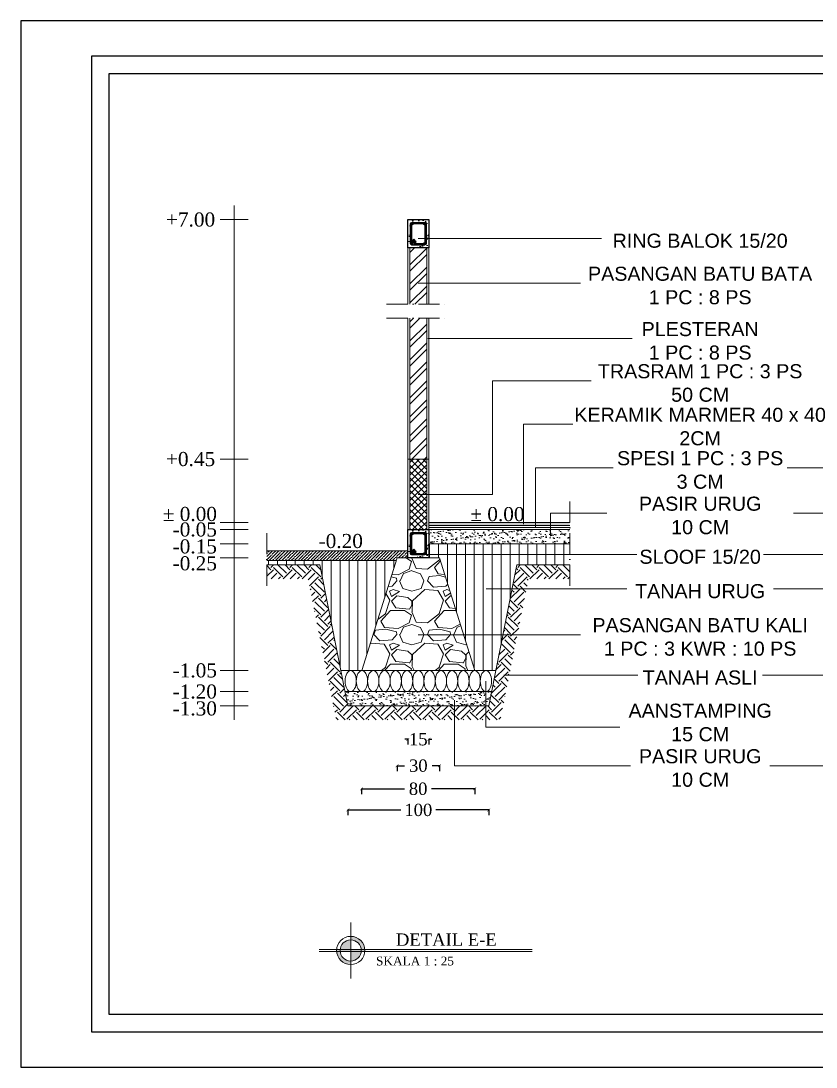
# Model space of a CAD drawing. Header units: millimetres. Extents: x -12161372 to 46643, y -9506984 to 15358.
# Drawn here: x 15943 to 18200, y -5825 to -2855 of the extents above; entities that cross this region are included whole.
import ezdxf

# ---------------------------------------------------------------- set-up
doc = ezdxf.new("R2010")
doc.units = ezdxf.units.MM
doc.linetypes.add('ACAD_ISO10W100', pattern=[18, 12, -3, 0, -3])
for name, color, linetype, lineweight in [('dimensi', 50, 'Continuous', 5), ('garis potongan', 3, 'ACAD_ISO10W100', 18), ('hatch', 7, 'Continuous', 5), ('Normalisasi', 7, 'Continuous', 0), ('pondasi', 7, 'Continuous', 13), ('teks', 255, 'Continuous', 5)]:
    doc.layers.add(name, color=color, linetype=linetype, lineweight=lineweight)
doc.layers.add('sloof', color=7, linetype='Continuous')
doc.styles.add('st3', font='arial.ttf', dxfattribs={"height": 10})
doc.styles.add('teks1', font='times.ttf', dxfattribs={"height": 35})
doc.styles.add('teks3', font='times.ttf', dxfattribs={"height": 25})
doc.linetypes.add('BATTING', pattern='A,0.00254,-2.54,[134,ltypeshp.shx,S=2.54,R=0,X=-2.54,Y=0],-5.08,[134,ltypeshp.shx,S=2.54,R=180,X=2.54,Y=0],-2.54', length=10.16254)
doc.dimstyles.new('dimensi1', dxfattribs={"dimtxt": 35, "dimasz": 8, "dimexe": 15, "dimexo": 20, "dimgap": 15, "dimtad": 0, "dimdec": 0, "dimlfac": 0.25, "dimzin": 0, "dimdsep": 46, "dimtxsty": 'teks1', "dimblk": 'ARCHTICK', "dimcen": 0.09, "dimadec": 0, "dimazin": 0, "dimtfac": 1, "dimtdec": 0, "dimtix": 1, "dimtofl": 0, "dimtmove": 0, "dimatfit": 3, "dimldrblk": 'ARCHTICK', "dimfxl": 1, "dimfxlon": 1, "dimtolj": 1, "dimtzin": 0, "dimarcsym": 0})
pattern_1 = [(37.5, (-1235.9, -4750.622), (-0.640013, 19.57653), [0, -15.4432, 0, -17.272, 0, -16.51]), (7.5, (-1235.9, -4750.622), (17.98093, 28.673004), [0, -8.3312, 0, -13.9192, 0, -5.334]), (327.5, (-1248.397, -4750.622), (31.639695, 0.057487), [0, -5.08, 0, -18.288, 0, -23.876]), (317.5, (-1248.397, -4750.622), (30.54226, 8.917173), [0, -2.54, 0, -11.9888, 0, -13.716])]
pattern_2 = [(45, (-1235.9, -4750.62), (-26.94077, 26.94077), []), (45, (-1217.94, -4750.62), (-26.94077, 26.94077), [])]

# ---------------------------------------------------------------- blocks, each defined once
blk = doc.blocks.new('_ArchTick')
at = {"color": 0, "linetype": 'ByBlock', "const_width": 0.15}
blk.add_lwpolyline([(-0.5, -0.5), (0.5, 0.5)], dxfattribs=at)
blk = doc.blocks.new('*D585')
at = {"layer": 'Defpoints', "color": 0, "transparency": 16777216}
for p in [(17041.1, -4379.4), (17101.1, -4379.4), (17101.1, -4894.6)]:
    blk.add_point(p, dxfattribs=at)
at = {"layer": 'hatch', "color": 0, "lineweight": -2, "transparency": 16777216}
for p, q in [((17041.1, -4894.6), (17033.1, -4894.6)), ((17041.1, -4893.6), (17041.1, -4909.6)), ((17101.1, -4893.6), (17101.1, -4909.6)), ((17101.1, -4894.6), (17109.1, -4894.6))]:
    blk.add_line(p, q, dxfattribs=at)
at = {"layer": 'hatch', "color": 0, "lineweight": -2, "transparency": 16777216, "xscale": 8, "yscale": 8, "zscale": 8}
blk.add_blockref('_ArchTick', (17041.1, -4894.6), dxfattribs=at)
at = {"layer": 'hatch', "color": 0, "lineweight": -2, "transparency": 16777216, "xscale": 8, "yscale": 8, "zscale": 8, "rotation": 180}
blk.add_blockref('_ArchTick', (17101.1, -4894.6), dxfattribs=at)
at = {"layer": 'hatch', "color": 0, "transparency": 16777216, "insert": (17071.1, -4894.6), "char_height": 35, "attachment_point": 5, "style": 'teks1'}
blk.add_mtext('\\A1;15', dxfattribs=at)
blk = doc.blocks.new('*D586')
at = {"layer": 'Defpoints', "color": 0, "transparency": 16777216}
for p in [(17011.1, -4379.4), (17131.1, -4379.4), (17131.1, -4969.7)]:
    blk.add_point(p, dxfattribs=at)
at = {"layer": 'hatch', "color": 0, "lineweight": -2, "transparency": 16777216}
for p, q in [((17011.1, -4968.7), (17011.1, -4984.7)), ((17011.1, -4969.7), (17032.2, -4969.7)), ((17131.1, -4969.7), (17109.9, -4969.7)), ((17131.1, -4968.7), (17131.1, -4984.7))]:
    blk.add_line(p, q, dxfattribs=at)
at = {"layer": 'hatch', "color": 0, "lineweight": -2, "transparency": 16777216, "xscale": 8, "yscale": 8, "zscale": 8, "rotation": 180}
blk.add_blockref('_ArchTick', (17011.1, -4969.7), dxfattribs=at)
at = {"layer": 'hatch', "color": 0, "lineweight": -2, "transparency": 16777216, "xscale": 8, "yscale": 8, "zscale": 8}
blk.add_blockref('_ArchTick', (17131.1, -4969.7), dxfattribs=at)
at = {"layer": 'hatch', "color": 0, "transparency": 16777216, "insert": (17071.1, -4969.7), "char_height": 35, "attachment_point": 5, "style": 'teks1'}
blk.add_mtext('\\A1;30', dxfattribs=at)
blk = doc.blocks.new('*D587')
at = {"layer": 'Defpoints', "color": 0, "transparency": 16777216}
for p in [(16910, -4699.5), (17231.1, -4699.4), (17231.1, -5035.2)]:
    blk.add_point(p, dxfattribs=at)
at = {"layer": 'hatch', "color": 0, "lineweight": -2, "transparency": 16777216}
for p, q in [((16910, -5034.2), (16910, -5050.2)), ((16910, -5035.2), (17032.2, -5035.2)), ((17231.1, -5035.2), (17108.9, -5035.2)), ((17231.1, -5034.2), (17231.1, -5050.2))]:
    blk.add_line(p, q, dxfattribs=at)
at = {"layer": 'hatch', "color": 0, "lineweight": -2, "transparency": 16777216, "xscale": 8, "yscale": 8, "zscale": 8, "rotation": 180}
blk.add_blockref('_ArchTick', (16910, -5035.2), dxfattribs=at)
at = {"layer": 'hatch', "color": 0, "lineweight": -2, "transparency": 16777216, "xscale": 8, "yscale": 8, "zscale": 8}
blk.add_blockref('_ArchTick', (17231.1, -5035.2), dxfattribs=at)
at = {"layer": 'hatch', "color": 0, "transparency": 16777216, "insert": (17070.5, -5035.2), "char_height": 35, "attachment_point": 5, "style": 'teks1'}
blk.add_mtext('\\A1;80', dxfattribs=at)
blk = doc.blocks.new('*D588')
at = {"layer": 'Defpoints', "color": 0, "transparency": 16777216}
for p in [(16871.1, -4799.4), (17271.1, -4799.4), (17271.1, -5095.3)]:
    blk.add_point(p, dxfattribs=at)
at = {"layer": 'hatch', "color": 0, "lineweight": -2, "transparency": 16777216}
for p, q in [((16871.1, -5094.3), (16871.1, -5110.3)), ((16871.1, -5095.3), (17021.2, -5095.3)), ((17271.1, -5095.3), (17120.9, -5095.3)), ((17271.1, -5094.3), (17271.1, -5110.3))]:
    blk.add_line(p, q, dxfattribs=at)
at = {"layer": 'hatch', "color": 0, "lineweight": -2, "transparency": 16777216, "xscale": 8, "yscale": 8, "zscale": 8, "rotation": 180}
blk.add_blockref('_ArchTick', (16871.1, -5095.3), dxfattribs=at)
at = {"layer": 'hatch', "color": 0, "lineweight": -2, "transparency": 16777216, "xscale": 8, "yscale": 8, "zscale": 8}
blk.add_blockref('_ArchTick', (17271.1, -5095.3), dxfattribs=at)
at = {"layer": 'hatch', "color": 0, "transparency": 16777216, "insert": (17071.1, -5095.3), "char_height": 35, "attachment_point": 5, "style": 'teks1'}
blk.add_mtext('\\A1;100', dxfattribs=at)

msp = doc.modelspace()

# ---------------------------------------------------------------- hatches: boundary and pattern name
at = {"layer": 'hatch'}
h = msp.add_hatch(dxfattribs=at)
h.set_pattern_fill('AR-CONC', color=256, scale=0.2)
h.set_pattern_definition([(50, (-794.79, -3253.088), (36.436934, -3.187817), [3.81, -41.91]), (355, (-794.79, -3253.088), (-7.048684, 38.21137), [3.048, -33.52812]), (100.45144, (-791.754, -3253.353), (29.38825, 35.02355), [3.238, -35.61805]), (46.1842, (-794.79, -3242.928), (54.21581, -8.40847), [5.715, -62.865]), (96.63556, (-790.273, -3243.63), (47.48083, 49.48522), [4.857, -53.42712]), (351.18415, (-794.79, -3242.93), (47.48083, 49.48522), [4.572, -50.29195]), (21, (-789.71, -3245.468), (30.32288, -20.45304), [3.81, -41.91]), (326, (-789.71, -3245.468), (12.360406, 36.83759), [3.048, -33.528]), (71.45144, (-787.184, -3247.172), (42.683284, 16.384554), [3.238, -35.61799]), (37.5, (-794.791, -3253.088), (0.617721, 16.911008), [0, -33.1216, 0, -34.036, 0, -33.655]), (7.5, (-794.79, -3253.088), (13.363933, 20.036115), [0, -19.4056, 0, -32.3596, 0, -12.827]), (327.5, (-806.119, -3253.088), (27.118119, -1.145749), [0, -12.7, 0, -39.624, 0, -52.578]), (317.5, (-811.2, -3253.088), (29.625836, 5.085298), [0, -16.51, 0, -26.3144, 0, -37.338])])
h.paths.add_polyline_path([(17087.856, -3430.597, 1.88039364), (17089.816, -3432.386, 0.3793822)], flags=0)
h.paths.add_polyline_path([(17041.056, -3499.397), (17101.056, -3499.397), (17101.056, -3419.397), (17041.056, -3419.397)])
h.paths.add_polyline_path([(17053.056, -3427.397, 0.41421356), (17049.056, -3431.397), (17049.056, -3487.397, 0.41421356), (17053.056, -3491.397), (17089.056, -3491.397, 0.41421356), (17093.056, -3487.397), (17093.056, -3431.397, 0.41421356), (17089.056, -3427.397)], flags=16)
h.paths.add_polyline_path([(17054.256, -3488.197, 1.88039364), (17052.297, -3486.408, 0.3793822)], flags=0)
h = msp.add_hatch(dxfattribs=at)
h.set_pattern_fill('ANSI32', color=256, scale=4)
h.set_pattern_definition(pattern_2)
h.paths.add_polyline_path([(17047.056, -3499.397), (17095.056, -3499.397), (17095.056, -3659.397), (17047.056, -3659.397)])
h = msp.add_hatch(dxfattribs=at)
h.set_pattern_fill('ANSI32', color=256, scale=4)
h.set_pattern_definition(pattern_2)
h.paths.add_polyline_path([(17047.056, -4099.397), (17095.056, -4099.397), (17095.056, -3699.397), (17047.056, -3699.397)])
h = msp.add_hatch(dxfattribs=at)
h.set_pattern_fill('ANSI37', color=256, scale=4)
h.set_pattern_definition([(45, (-24705.957, 8450.317), (-8.980256, 8.980256), []), (135, (-24705.957, 8450.317), (-8.980256, -8.980256), [])])
h.paths.add_polyline_path([(17095.056, -4099.397), (17047.056, -4099.397), (17047.056, -4299.397), (17095.056, -4299.397)])
h = msp.add_hatch(dxfattribs=at)
h.set_pattern_fill('AR-CONC', color=256, scale=0.2)
h.set_pattern_definition([(50, (-794.79, -4133.088), (36.436934, -3.187817), [3.81, -41.91]), (355, (-794.79, -4133.088), (-7.048684, 38.21137), [3.048, -33.52812]), (100.45144, (-791.754, -4133.353), (29.38825, 35.02355), [3.238, -35.61805]), (46.1842, (-794.79, -4122.928), (54.21581, -8.40847), [5.715, -62.865]), (96.63556, (-790.273, -4123.63), (47.48083, 49.48522), [4.857, -53.42712]), (351.18415, (-794.79, -4122.93), (47.48083, 49.48522), [4.572, -50.29195]), (21, (-789.71, -4125.468), (30.32288, -20.45304), [3.81, -41.91]), (326, (-789.71, -4125.468), (12.360406, 36.83759), [3.048, -33.528]), (71.45144, (-787.184, -4127.172), (42.683284, 16.384554), [3.238, -35.61799]), (37.5, (-794.791, -4133.088), (0.617721, 16.911008), [0, -33.1216, 0, -34.036, 0, -33.655]), (7.5, (-794.79, -4133.088), (13.363933, 20.036115), [0, -19.4056, 0, -32.3596, 0, -12.827]), (327.5, (-806.119, -4133.088), (27.118119, -1.145749), [0, -12.7, 0, -39.624, 0, -52.578]), (317.5, (-811.2, -4133.088), (29.625836, 5.085298), [0, -16.51, 0, -26.3144, 0, -37.338])])
h.paths.add_polyline_path([(17087.856, -4310.597, 1.88039364), (17089.816, -4312.386, 0.3793822)], flags=0)
h.paths.add_polyline_path([(17041.056, -4379.397), (17101.056, -4379.397), (17101.056, -4299.397), (17041.056, -4299.397)])
h.paths.add_polyline_path([(17053.056, -4307.397, 0.41421356), (17049.056, -4311.397), (17049.056, -4367.397, 0.41421356), (17053.056, -4371.397), (17089.056, -4371.397, 0.41421356), (17093.056, -4367.397), (17093.056, -4311.397, 0.41421356), (17089.056, -4307.397)], flags=16)
h.paths.add_polyline_path([(17054.256, -4368.197, 1.88039364), (17052.297, -4366.408, 0.3793822)], flags=0)
h = msp.add_hatch(color=256, dxfattribs=at)
h.dxf.hatch_style = 1
h.paths.add_polyline_path([(17501.056, -4279.397), (17101.056, -4279.397), (17101.056, -4287.397), (17501.056, -4287.397)])
h = msp.add_hatch(dxfattribs=at)
h.set_pattern_fill('AR-SAND', color=256, scale=0.4)
h.set_pattern_definition(pattern_1)
h.paths.add_polyline_path([(17501.056, -4339.397), (17501.056, -4299.397), (17101.056, -4299.397), (17101.056, -4339.397)])
h = msp.add_hatch(dxfattribs=at)
h.set_pattern_fill('ANSI35', color=256, scale=2)
h.set_pattern_definition([(45, (-5565.003, -3592.555), (-8.980256, 8.980256), []), (45, (-5556.022, -3592.555), (-8.980256, 8.980256), [15.875, -3.175, 0, -3.175])])
h.paths.add_polyline_path([(16641.056, -4359.397), (16641.056, -4387.397), (17008.556, -4387.397), (17011.056, -4379.397), (17041.056, -4379.397), (17041.056, -4359.397)])
h = msp.add_hatch(dxfattribs=at)
h.set_pattern_fill('ANSI31', color=256, scale=8, angle=45)
h.set_pattern_definition([(90, (-1235.9, -4750.622), (-25.4, 0), [])])
h.paths.add_polyline_path([(17351.056, -4399.397), (17501.056, -4399.397), (17501.056, -4339.397), (17101.056, -4339.397), (17101.056, -4379.397), (17131.056, -4379.397), (17231.056, -4699.397), (17291.056, -4699.397)])
h = msp.add_hatch(dxfattribs=at)
h.set_pattern_fill('ANSI31', color=256, scale=8, angle=45)
h.set_pattern_definition([(90, (-1235.9, -958.082), (-25.4, 0), [])])
h.paths.add_polyline_path([(17008.556, -4387.397), (16641.056, -4387.397), (16641.056, -4399.397), (16791.056, -4399.397), (16851.056, -4699.397), (16911.056, -4699.397)])
h = msp.add_hatch(dxfattribs=at)
h.set_pattern_fill('GRAVEL', color=256, scale=6)
h.set_pattern_definition([(228.01279, (-1126.173, -4598.222), (-1219.2, -1371.6), [20.5033, -2029.829]), (184.96974, (-1139.8886, -4613.4616), (1828.7999993, 152.4000087), [35.1843, -3483.2429]), (132.51045, (-1174.941, -4616.51), (1524.0000006, -1676.3999994), [24.8089, -2456.0834]), (267.27369, (-1234.3766, -4654.61), (152.4000003, 3048), [32.0403, -3171.9862]), (292.833654, (-1235.9006, -4686.614), (-762, 1828.8), [31.418, -3110.3885]), (357.27369, (-1223.7086, -4715.57), (-3048, 152.4000003), [32.0403, -3171.9862]), (37.69424, (-1191.7046, -4717.0936), (-1981.1999999, -1524.0000001), [42.3716, -4194.7869]), (72.25533, (-1158.1766, -4691.1856), (1066.8000003, 3352.8), [40.0032, -3960.3154]), (121.429566, (-1145.9846, -4653.086), (-1219.2000002, 1981.2), [32.1488, -3182.7327]), (175.23636, (-1162.749, -4625.654), (1676.4, -152.4), [36.7028, -1798.4362]), (222.397438, (-1199.3246, -4622.6056), (-1828.8, -1676.4), [47.4647, -4699.0064]), (138.814075, (-1083.5, -4656.134), (-1066.8, 914.4), [16.2003, -1603.834]), (171.469234, (-1095.6926, -4645.466), (1981.2, -304.7999997), [30.8209, -3051.2783]), (225, (-1126.17, -4640.89), (-2e-14, -152.4), [21.5526, -193.9736]), (203.19859, (-1136.84, -4622.606), (762, 304.8), [11.6065, -1149.0373]), (291.80141, (-1147.51, -4627.178), (-152.4, 457.2), [16.4139, -804.2852]), (30.96376, (-1141.413, -4642.418), (457.2, 304.8), [26.6592, -861.9779]), (161.56505, (-1118.553, -4628.7), (304.8, -152.4), [19.2772, -462.6539]), (16.38954, (-1235.901, -4627.178), (1524, 457.2), [27.0053, -2673.5296]), (70.346176, (-1209.993, -4619.558), (-609.6, -1676.4), [22.6559, -2242.9329]), (293.19859, (-1118.553, -4598.222), (-304.8, 762), [23.2128, -1137.431]), (343.61046, (-1109.409, -4619.558), (-1524, 457.2), [27.0053, -2673.5296]), (339.44395, (-1235.9, -4721.666), (-762, 304.8), [26.0421, -1276.0641]), (294.77514, (-1211.517, -4730.81), (-762.000001, 1676.3999996), [21.8203, -2160.2156]), (66.80141, (-1117.029, -4750.622), (304.8, 762), [23.2128, -1137.431]), (17.354025, (-1107.885, -4729.286), (-1981.2, -609.6), [25.547, -2529.1426]), (69.44395, (-1191.705, -4750.622), (-304.8, -762), [13.021, -1289.0851]), (101.30993, (-1126.173, -4750.622), (-152.4, 609.6), [7.7709, -769.3197]), (165.96376, (-1127.697, -4743), (457.2, -152.4), [31.418, -596.9433]), (186.009006, (-1158.1766, -4735.382), (1524, 152.4), [29.116, -2882.4819]), (303.69007, (-1141.413, -4656.134), (-152.4, 304.8), [21.9794, -527.5066]), (353.157227, (-1129.2206, -4674.4216), (2590.8, -304.7999999), [38.3734, -3798.9605]), (60.9454, (-1091.12, -4678.994), (-609.6, -1066.8), [15.6905, -1553.3635]), (90, (-1083.5, -4665.28), (-152.4, 152.4), [9.144, -143.256]), (120.25644, (-1161.225, -4730.81), (609.6, -1066.8), [21.172, -2096.0364]), (48.01279, (-1171.893, -4712.522), (1219.2, 1371.6), [41.0066, -2009.3257]), (0, (-1144.46, -4682.04), (152.4, 152.4), [39.624, -112.776]), (325.304846, (-1104.837, -4682.042), (1524.0000006, -1066.799999), [24.0966, -2385.559]), (254.0546, (-1085.025, -4695.758), (-152.4, -609.6), [22.1897, -1087.299]), (207.645975, (-1091.1206, -4717.0936), (-2895.6, -1523.9999998), [36.1287, -3576.7479]), (175.42608, (-1123.1246, -4733.8576), (-1981.2, 152.4), [38.2218, -3783.9508])])
h.paths.add_polyline_path([(16911.056, -4699.397), (17231.056, -4699.397), (17131.056, -4379.397), (17011.056, -4379.397)])
h = msp.add_hatch(dxfattribs=at)
h.set_pattern_fill('EARTH', color=256, scale=6, angle=45)
h.set_pattern_definition([(45, (-1235.9, -958.082), (0, 53.88154), [38.1, -38.1]), (45, (-1246.003, -947.98), (0, 53.88154), [38.1, -38.1]), (45, (-1256.106, -937.877), (0, 53.88154), [38.1, -38.1]), (135, (-1256.106, -931.14), (-53.88154, 0), [38.1, -38.1]), (135, (-1246.003, -921.04), (-53.88154, 0), [38.1, -38.1]), (135, (-1235.9, -910.936), (-53.88154, 0), [38.1, -38.1])])
h.paths.add_polyline_path([(17383.848, -4439.397), (17501.056, -4439.397), (17501.056, -4399.397), (17351.056, -4399.397), (17271.056, -4799.397), (16871.056, -4799.397), (16791.056, -4399.397), (16641.056, -4399.397), (16641.056, -4439.397), (16758.264, -4439.397), (16838.264, -4839.397), (17303.848, -4839.397)])
h = msp.add_hatch(dxfattribs=at)
h.set_pattern_fill('AR-SAND', color=256, scale=0.4)
h.set_pattern_definition(pattern_1)
h.paths.add_polyline_path([(17271.056, -4799.397), (17279.056, -4759.397), (16863.056, -4759.397), (16871.056, -4799.397)])
at = {"layer": 'hatch', "ltscale": 0.8}
h = msp.add_hatch(color=256, dxfattribs=at)
h.dxf.hatch_style = 1
h.paths.add_polyline_path([(16879.215, -5464.124, 0.38998328), (16849.319, -5491.624), (16879.215, -5491.624)])
h.paths.add_polyline_path([(16879.215, -5496.624), (16879.215, -5491.624), (16849.319, -5491.624, 0.02086055), (16849.215, -5494.124, 0.02086055), (16849.319, -5496.624)])
h.paths.add_polyline_path([(16879.215, -5491.624), (16879.215, -5496.624), (16909.11, -5496.624, 0.02086055), (16909.215, -5494.124, 0.02086055), (16909.11, -5491.624)])
h.paths.add_polyline_path([(16879.215, -5496.624), (16879.215, -5524.124, 0.38998328), (16909.11, -5496.624)])
h.paths.add_polyline_path([(16879.215, -5454.124), (16879.215, -5464.124, -0.38998328), (16909.11, -5491.624), (16919.137, -5491.624, 0.39601219)])
h.paths.add_polyline_path([(16919.137, -5496.624, 0.01563646), (16919.215, -5494.124, 0.01563646), (16919.137, -5491.624), (16909.11, -5491.624, -0.02086055), (16909.215, -5494.124, -0.02086055), (16909.11, -5496.624)])
h.paths.add_polyline_path([(16849.319, -5496.624), (16839.293, -5496.624, 0.39601219), (16879.215, -5534.124), (16879.215, -5524.124, -0.38998328)])
h.paths.add_polyline_path([(16839.293, -5491.624, 0.01563646), (16839.215, -5494.124, 0.01563646), (16839.293, -5496.624), (16849.319, -5496.624, -0.02086055), (16849.215, -5494.124, -0.02086055), (16849.319, -5491.624)])

# ---------------------------------------------------------------- linework, layer by layer
for points in [[(15943.026, -5825.185), (20143.026, -5825.185), (20143.026, -2855.185), (15943.026, -2855.185)], [(16143.026, -5725.185), (20043.026, -5725.185), (20043.026, -2955.185), (16143.026, -2955.185)], [(16193.026, -5675.185), (19443.026, -5675.185), (19443.026, -3005.185), (16193.026, -3005.185)]]:
    msp.add_lwpolyline(points, close=True)
at = {"layer": 'dimensi'}
for p, q in [((16548.524, -4839.397), (16548.524, -3379.397)), ((16508.524, -3419.397), (16588.524, -3419.397)), ((16508.524, -4099.397), (16588.524, -4099.397)), ((16508.524, -4279.397), (16588.524, -4279.397)), ((16508.524, -4299.397), (16588.524, -4299.397)), ((16508.524, -4339.397), (16588.524, -4339.397)), ((16508.524, -4379.397), (16588.524, -4379.397)), ((16508.524, -4699.397), (16588.524, -4699.397)), ((16508.524, -4759.397), (16588.524, -4759.397)), ((16508.524, -4799.397), (16588.524, -4799.397))]:
    msp.add_line(p, q, dxfattribs=at)
at = {"layer": 'garis potongan', "ltscale": 5}
for p, q in [((16981.056, -3659.397), (17161.056, -3659.397)), ((16981.056, -3699.397), (17161.056, -3699.397)), ((17501.056, -4459.397), (17501.056, -4219.397)), ((16641.056, -4459.397), (16641.056, -4299.397))]:
    msp.add_line(p, q, dxfattribs=at)
at = {"layer": 'hatch', "linetype": 'BATTING', "ltscale": 0.6}
msp.add_line((17101.056, -4293.397), (17501.056, -4293.397), dxfattribs=at)
at = {"layer": 'hatch'}
msp.add_lwpolyline([(16641.056, -4399.397), (16791.056, -4399.397), (16871.056, -4799.397), (17271.056, -4799.397), (17351.056, -4399.397), (17501.056, -4399.397)], dxfattribs=at)
at = {"layer": 'hatch', "extrusion": (0, 0, -1)}
for centre in [(16879.056, -4729.397), (16911.056, -4729.397), (16943.056, -4729.397), (16975.056, -4729.397), (17007.056, -4729.397), (17039.056, -4729.397)]:
    msp.add_ellipse(centre, major_axis=(0, 30), ratio=0.53333333, dxfattribs=at)
at = {"layer": 'hatch'}
for centre in [(17071.056, -4729.397), (17103.056, -4729.397), (17135.056, -4729.397), (17167.056, -4729.397), (17199.056, -4729.397), (17231.056, -4729.397), (17263.056, -4729.397)]:
    msp.add_ellipse(centre, major_axis=(0, 30), ratio=0.53333333, dxfattribs=at)
at = {"layer": 'Normalisasi', "ltscale": 0.8}
for p, q in [((16879.215, -5573.624), (16879.215, -5414.624)), ((16789.215, -5491.624), (17394.215, -5491.624)), ((16789.215, -5496.624), (17394.215, -5496.624))]:
    msp.add_line(p, q, dxfattribs=at)
for radius in [40, 30]:
    msp.add_circle((16879.215, -5494.124), radius, dxfattribs=at)
at = {"layer": 'pondasi'}
for p, q in [((17041.056, -3499.397), (17041.056, -3659.397)), ((17047.056, -3499.397), (17047.056, -3659.397)), ((17095.056, -3499.397), (17095.056, -3659.397)), ((17101.056, -3499.397), (17101.056, -3659.397)), ((17041.056, -4099.397), (17041.056, -3699.397)), ((17047.056, -4299.397), (17047.056, -3699.397)), ((17095.056, -4299.397), (17095.056, -3699.397)), ((17101.056, -4099.397), (17101.056, -3699.397)), ((17101.056, -4279.397), (17501.056, -4279.397)), ((17101.056, -4287.397), (17501.056, -4287.397)), ((17101.056, -4299.397), (17501.056, -4299.397)), ((17041.056, -4359.397), (16641.056, -4359.397)), ((17101.056, -4339.397), (17501.056, -4339.397)), ((17008.556, -4387.397), (16641.056, -4387.397)), ((16911.056, -4699.397), (17011.056, -4379.397)), ((17011.056, -4379.397), (17131.056, -4379.397)), ((17131.056, -4379.397), (17231.056, -4699.397)), ((16791.056, -4399.397), (16641.056, -4399.397)), ((16871.056, -4799.397), (16791.056, -4399.397)), ((17271.056, -4799.397), (17351.056, -4399.397)), ((17351.056, -4399.397), (17501.056, -4399.397)), ((16851.056, -4699.397), (17291.056, -4699.397)), ((16863.056, -4759.397), (17279.056, -4759.397)), ((16871.056, -4799.397), (17271.056, -4799.397))]:
    msp.add_line(p, q, dxfattribs=at)
msp.add_lwpolyline([(17041.056, -4099.397), (17101.056, -4099.397), (17101.056, -4299.397), (17041.056, -4299.397)], close=True, dxfattribs=at)
at = {"layer": 'sloof'}
for p, q in [((17052.256, -3480.872), (17058.479, -3474.649)), ((17058.479, -3474.649), (17060.741, -3476.912)), ((17052.256, -3485.397), (17060.741, -3476.912)), ((17054.656, -3488.197), (17063.141, -3479.712)), ((17055.982, -3491.397), (17065.404, -3481.975)), ((17065.404, -3481.975), (17063.141, -3479.712)), ((17052.256, -4360.872), (17058.479, -4354.649)), ((17052.256, -4365.397), (17060.741, -4356.912)), ((17054.656, -4368.197), (17063.141, -4359.712)), ((17055.982, -4371.397), (17065.404, -4361.975)), ((17058.479, -4354.649), (17060.741, -4356.912)), ((17065.404, -4361.975), (17063.141, -4359.712))]:
    msp.add_line(p, q, dxfattribs=at)
for points in [[(17041.056, -3419.397), (17101.056, -3419.397), (17101.056, -3499.397), (17041.056, -3499.397)], [(17041.056, -4299.397), (17101.056, -4299.397), (17101.056, -4379.397), (17041.056, -4379.397)]]:
    msp.add_lwpolyline(points, close=True, dxfattribs=at)
for points in [[(17053.056, -3427.397), (17089.056, -3427.397, -0.41421356), (17093.056, -3431.397), (17093.056, -3487.397, -0.41421356), (17089.056, -3491.397), (17053.056, -3491.397, -0.41421356), (17049.056, -3487.397), (17049.056, -3431.397, -0.41421356)], [(17053.056, -4307.397), (17089.056, -4307.397, -0.41421356), (17093.056, -4311.397), (17093.056, -4367.397, -0.41421356), (17089.056, -4371.397), (17053.056, -4371.397, -0.41421356), (17049.056, -4367.397), (17049.056, -4311.397, -0.41421356)]]:
    msp.add_lwpolyline(points, format="xyb", close=True, dxfattribs=at)
for points in [[(17054.656, -3488.197), (17054.256, -3488.197, -0.41421356), (17052.256, -3486.197), (17052.256, -3432.597, -0.41421356), (17054.256, -3430.597), (17087.856, -3430.597, -0.41421356), (17089.856, -3432.597), (17089.856, -3486.197, -0.41421356), (17087.856, -3488.197), (17059.182, -3488.197)], [(17054.656, -4368.197), (17054.256, -4368.197, -0.41421356), (17052.256, -4366.197), (17052.256, -4312.597, -0.41421356), (17054.256, -4310.597), (17087.856, -4310.597, -0.41421356), (17089.856, -4312.597), (17089.856, -4366.197, -0.41421356), (17087.856, -4368.197), (17059.182, -4368.197)]]:
    msp.add_lwpolyline(points, format="xyb", dxfattribs=at)
for centre in [(17053.897, -3432.386), (17088.216, -3432.386), (17053.897, -3486.408), (17088.216, -3486.408), (17053.897, -4312.386), (17088.216, -4312.386), (17053.897, -4366.408), (17088.216, -4366.408)]:
    msp.add_circle(centre, 1.6, dxfattribs=at)
at = {"layer": 'teks'}
for p, q in [((17071.056, -3472.809), (17591.056, -3472.809)), ((17071.056, -3600.021), (17531.056, -3600.021)), ((17097.97, -3757.048), (17677.97, -3757.048)), ((17071.056, -4370.072), (17691.056, -4370.072)), ((18671.056, -4370.072), (18051.056, -4370.072)), ((17263.242, -4467.705), (17663.242, -4467.705)), ((18478.87, -4467.705), (18078.87, -4467.705)), ((17071.056, -4597.618), (17531.056, -4597.618)), ((17314.111, -4712.904), (17694.111, -4712.904)), ((18428.001, -4712.904), (18048.001, -4712.904))]:
    msp.add_line(p, q, dxfattribs=at)
for points in [[(17071.056, -4199.397), (17281.323, -4199.397), (17281.323, -3876.684), (17561.323, -3876.684)], [(17369.37, -4283.434), (17369.37, -4000.363), (17509.37, -4000.363)], [(17403.702, -4293.397), (17403.702, -4123.599), (17623.702, -4123.599)], [(18338.41, -4315.412), (18338.41, -4123.599), (18118.41, -4123.599)], [(17445.95, -4318.3), (17445.95, -4252.799), (17605.95, -4252.799)], [(18296.162, -4334.115), (18296.162, -4252.799), (18136.162, -4252.799)], [(17263.056, -4729.397), (17263.056, -4860.517), (17643.056, -4860.517)], [(18568.599, -4742.536), (18568.599, -4969.716), (18068.599, -4969.716)], [(17173.514, -4783.252), (17173.514, -4969.716), (17673.514, -4969.716)]]:
    msp.add_lwpolyline(points, dxfattribs=at)

# ---------------------------------------------------------------- texts
at = {"layer": 'dimensi', "char_height": 40, "attachment_point": 5, "style": 'teks3'}
for s, width, insert in [('+7.00', 17.13429, (16424.524, -3419.397)), ('+0.45', 17.13429, (16424.524, -4099.397)), ('%%P 0.00', 252.20239, (16422.524, -4255.348)), ('%%P 0.00', 252.20239, (17295.623, -4255.752)), ('-0.05', 17.13429, (16436.524, -4299.397)), ('-0.15', 17.13429, (16436.524, -4347.397)), ('-0.20', 17.13429, (16850.905, -4332.109)), ('-0.25', 17.13429, (16436.524, -4395.397)), ('-1.05', 17.13429, (16436.524, -4699.397)), ('-1.20', 17.13429, (16436.524, -4759.397)), ('-1.30', 17.13429, (16436.524, -4807.397))]:
    msp.add_mtext_dynamic_manual_height_columns(s, width=width, gutter_width=15, heights=[0], dxfattribs=dict(at, insert=insert))
at = {"layer": 'hatch', "ltscale": 0.8, "attachment_point": 5}
for s, width, insert, char_height, style in [('DETAIL E-E', 430, (17150.545, -5463.371), 35, 'teks1'), ('SKALA 1 : 25', 254.73915, (17061.587, -5524.375), 25, 'teks3')]:
    msp.add_mtext_dynamic_manual_height_columns(s, width=width, gutter_width=125, heights=[0], dxfattribs=dict(at, insert=insert, char_height=char_height, style=style))
at = {"layer": 'teks', "char_height": 40, "attachment_point": 5, "style": 'st3'}
for s, width, insert in [('RING BALOK 15/20', 525.73842, (17871.056, -3479.397)), ('PASANGAN BATU BATA\\P1 PC : 8 PS', 774.94828, (17871.056, -3606.609)), ('PLESTERAN\\P1 PC : 8 PS', 331.29959, (17871.056, -3763.636)), ('TRASRAM 1 PC : 3 PS\\P50 CM', 714.38905, (17871.056, -3883.272)), ('KERAMIK MARMER 40 x 40\\P2CM', 805.30181, (17871.056, -4006.951)), ('SPESI 1 PC : 3 PS\\P3 CM', 654.51652, (17871.056, -4130.187)), ('PASIR URUG 10 CM', 389.13483, (17871.056, -4259.387)), ('SLOOF 15/20', 363.23504, (17871.056, -4376.66)), ('TANAH URUG', 381.95679, (17871.056, -4474.293)), ('PASANGAN BATU KALI\\P1 PC : 3 KWR : 10 PS', 764.86058, (17871.056, -4604.206)), ('TANAH ASLI', 331.14062, (17871.056, -4719.492)), ('AANSTAMPING\\P15 CM', 478.24011, (17871.056, -4847.105)), ('PASIR URUG\\P10 CM', 408.70219, (17871.056, -4976.304))]:
    msp.add_mtext_dynamic_manual_height_columns(s, width=width, gutter_width=15, heights=[0], dxfattribs=dict(at, insert=insert))

# ---------------------------------------------------------------- dimensions: what is measured, and where the dimension line sits
at = {"layer": 'hatch'}
for base, p1, p2, picture, middle in [((17131.056, -4969.716), (17011.056, -4379.397), (17131.056, -4379.397), '*D586', (17071.056, -4969.716)), ((17101.056, -4894.598), (17041.056, -4379.397), (17101.056, -4379.397), '*D585', (17071.056, -4894.598)), ((17231.056, -5035.19), (16910.001, -4699.462), (17231.056, -4699.397), '*D587', (17070.529, -5035.19)), ((17271.056, -5095.275), (16871.056, -4799.397), (17271.056, -4799.397), '*D588', (17071.056, -5095.275))]:
    dim = msp.add_linear_dim(base=base, p1=p1, p2=p2, dimstyle='dimensi1', dxfattribs=at)
    dim.commit()
    dim.dimension.update_dxf_attribs({"geometry": picture, "text_midpoint": middle})

doc.saveas('drawing.dxf')
